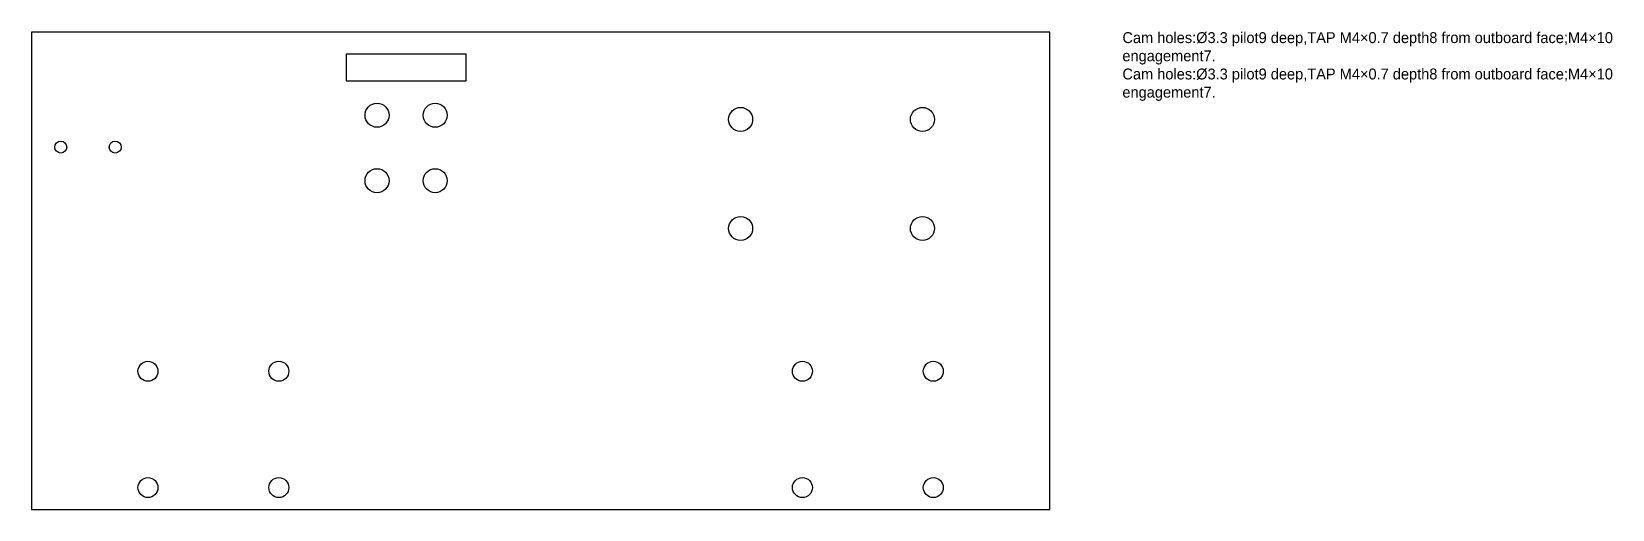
# Model space of a CAD drawing. Header units: millimetres. Extents: x 0 to 435, y 0 to 131.
import ezdxf

# ---------------------------------------------------------------- set-up
doc = ezdxf.new("R2010")
doc.units = ezdxf.units.MM
for name, color, linetype in [('CUT_HOLES', 7, 'Continuous'), ('CUT_INNER', 7, 'Continuous'), ('CUT_OUTER', 7, 'Continuous'), ('DRILL_M4_PILOT_DEPTH_9', 7, 'Continuous'), ('MACHINING_NOTES', 7, 'Continuous')]:
    doc.layers.add(name, color=color, linetype=linetype)

msp = doc.modelspace()

# ---------------------------------------------------------------- linework, layer by layer
at = {"layer": 'CUT_HOLES'}
for centre, radius in [((95, 108.4375), 3.3), ((111, 108.4375), 3.3), ((195, 107.3), 3.3), ((245, 107.3), 3.3), ((95, 90.4375), 3.3), ((111, 90.4375), 3.3), ((195, 77.3), 3.3), ((245, 77.3), 3.3), ((32, 38), 2.75), ((68, 38), 2.75), ((212, 38), 2.75), ((248, 38), 2.75), ((32, 6), 2.75), ((68, 6), 2.75), ((212, 6), 2.75), ((248, 6), 2.75)]:
    msp.add_circle(centre, radius, dxfattribs=at)
at = {"layer": 'CUT_INNER'}
msp.add_lwpolyline([(86.5, 117.9375), (119.5, 117.9375), (119.5, 125.2875), (86.5, 125.2875)], close=True, dxfattribs=at)
at = {"layer": 'CUT_OUTER'}
msp.add_lwpolyline([(0, 0), (280, 0), (280, 131.3), (0, 131.3)], close=True, dxfattribs=at)
at = {"layer": 'DRILL_M4_PILOT_DEPTH_9'}
for centre in [(8, 99.7), (23, 99.7)]:
    msp.add_circle(centre, 1.65, dxfattribs=at)

# ---------------------------------------------------------------- texts
at = {"layer": 'MACHINING_NOTES', "insert": (300, 131.3), "char_height": 3, "width": 150, "attachment_point": 1}
msp.add_mtext('Cam holes:Ø3.3 pilot9 deep,TAP M4×0.7 depth8 from outboard face;M4×10 engagement7.\\PCam holes:Ø3.3 pilot9 deep,TAP M4×0.7 depth8 from outboard face;M4×10 engagement7.', dxfattribs=at)

doc.saveas('drawing.dxf')
